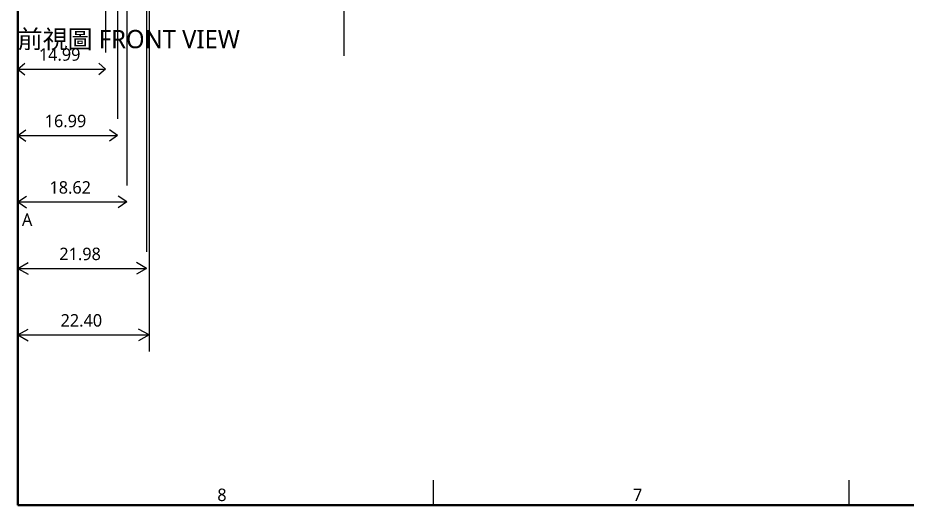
# Model space of a CAD drawing. Header units: metres. Extents: x -18 to 410, y -32 to 287.
# Drawn here: x 10 to 117, y 10 to 68.7 of the extents above; entities that cross this region are included whole.
import ezdxf

# ---------------------------------------------------------------- set-up
doc = ezdxf.new("R2010")
doc.units = ezdxf.units.M
doc.linetypes.add('CENTER2', pattern=[12.5, 8, -1.5, 1.5, -1.5])
for name, color, linetype in [('BORDER', 7, 'Continuous'), ('DIM', 2, 'Continuous'), ('TEXT', 7, 'Continuous')]:
    doc.layers.add(name, color=color, linetype=linetype)
doc.styles.add('CHINESE', font='msjh.ttc')

msp = doc.modelspace()

# ---------------------------------------------------------------- linework, layer by layer
at = {"layer": 'BORDER'}
for p, q in [((10, 10), (10, 13)), ((60, 10), (60, 13)), ((110, 10), (110, 13)), ((10, 10), (13, 10))]:
    msp.add_line(p, q, dxfattribs=at)
at = {"layer": 'BORDER', "lineweight": 50}
msp.add_lwpolyline([(10, 10), (410, 10), (410, 287), (10, 287)], close=True, dxfattribs=at)
at = {"layer": 'CENTER2', "color": 3, "linetype": 'CENTER2'}
msp.add_line((49.27, 64.08), (49.27, 154.37), dxfattribs=at)
at = {"layer": 'DIM', "color": 2}
for p, q in [((10, 178.5), (10, 28.5)), ((20.57, 178.5), (20.57, 64.5)), ((21.98, 178.5), (21.98, 56.5)), ((23.13, 178.5), (23.13, 48.5)), ((25.5, 178.5), (25.5, 40.5)), ((25.79, 178.5), (25.79, 28.5)), ((10, 62.5), (10.85, 63.2)), ((20.57, 62.5), (19.73, 63.2)), ((10, 62.5), (20.57, 62.5)), ((10, 62.5), (10.85, 61.8)), ((20.57, 62.5), (19.73, 61.8)), ((10, 54.5), (10.96, 55.2)), ((21.98, 54.5), (21.02, 55.2)), ((10, 54.5), (21.98, 54.5)), ((10, 54.5), (10.96, 53.8)), ((21.98, 54.5), (21.02, 53.8)), ((10, 46.5), (11.05, 47.2)), ((23.13, 46.5), (22.08, 47.2)), ((10, 46.5), (23.13, 46.5)), ((10, 46.5), (11.05, 45.8)), ((23.13, 46.5), (22.08, 45.8)), ((10, 38.5), (11.24, 39.2)), ((25.5, 38.5), (24.26, 39.2)), ((10, 38.5), (25.5, 38.5)), ((10, 38.5), (11.24, 37.8)), ((25.5, 38.5), (24.26, 37.8)), ((10, 30.5), (11.26, 31.2)), ((25.79, 30.5), (24.53, 31.2)), ((10, 30.5), (25.79, 30.5)), ((10, 30.5), (11.26, 29.8)), ((25.79, 30.5), (24.53, 29.8))]:
    msp.add_line(p, q, dxfattribs=at)

# ---------------------------------------------------------------- texts
at = {"layer": 'BORDER', "style": 'CHINESE'}
for s, p in [('A', (10.5, 43.62)), ('8', (34, 10.5)), ('7', (84, 10.5))]:
    msp.add_text(s, height=1.5, dxfattribs=at).set_placement(p)
at = {"layer": 'DIM', "style": 'CHINESE'}
for s, p in [('14.99', (12.54, 63.5)), ('16.99', (13.24, 55.5)), ('18.62', (13.81, 47.5)), ('21.98', (15, 39.5)), ('22.40', (15.15, 31.5))]:
    msp.add_text(s, height=1.5, dxfattribs=at).set_placement(p)
at = {"layer": 'TEXT', "style": 'CHINESE'}
msp.add_text('前視圖 FRONT VIEW', height=2.2, dxfattribs=at).set_placement((10, 65))

doc.saveas('drawing.dxf')
